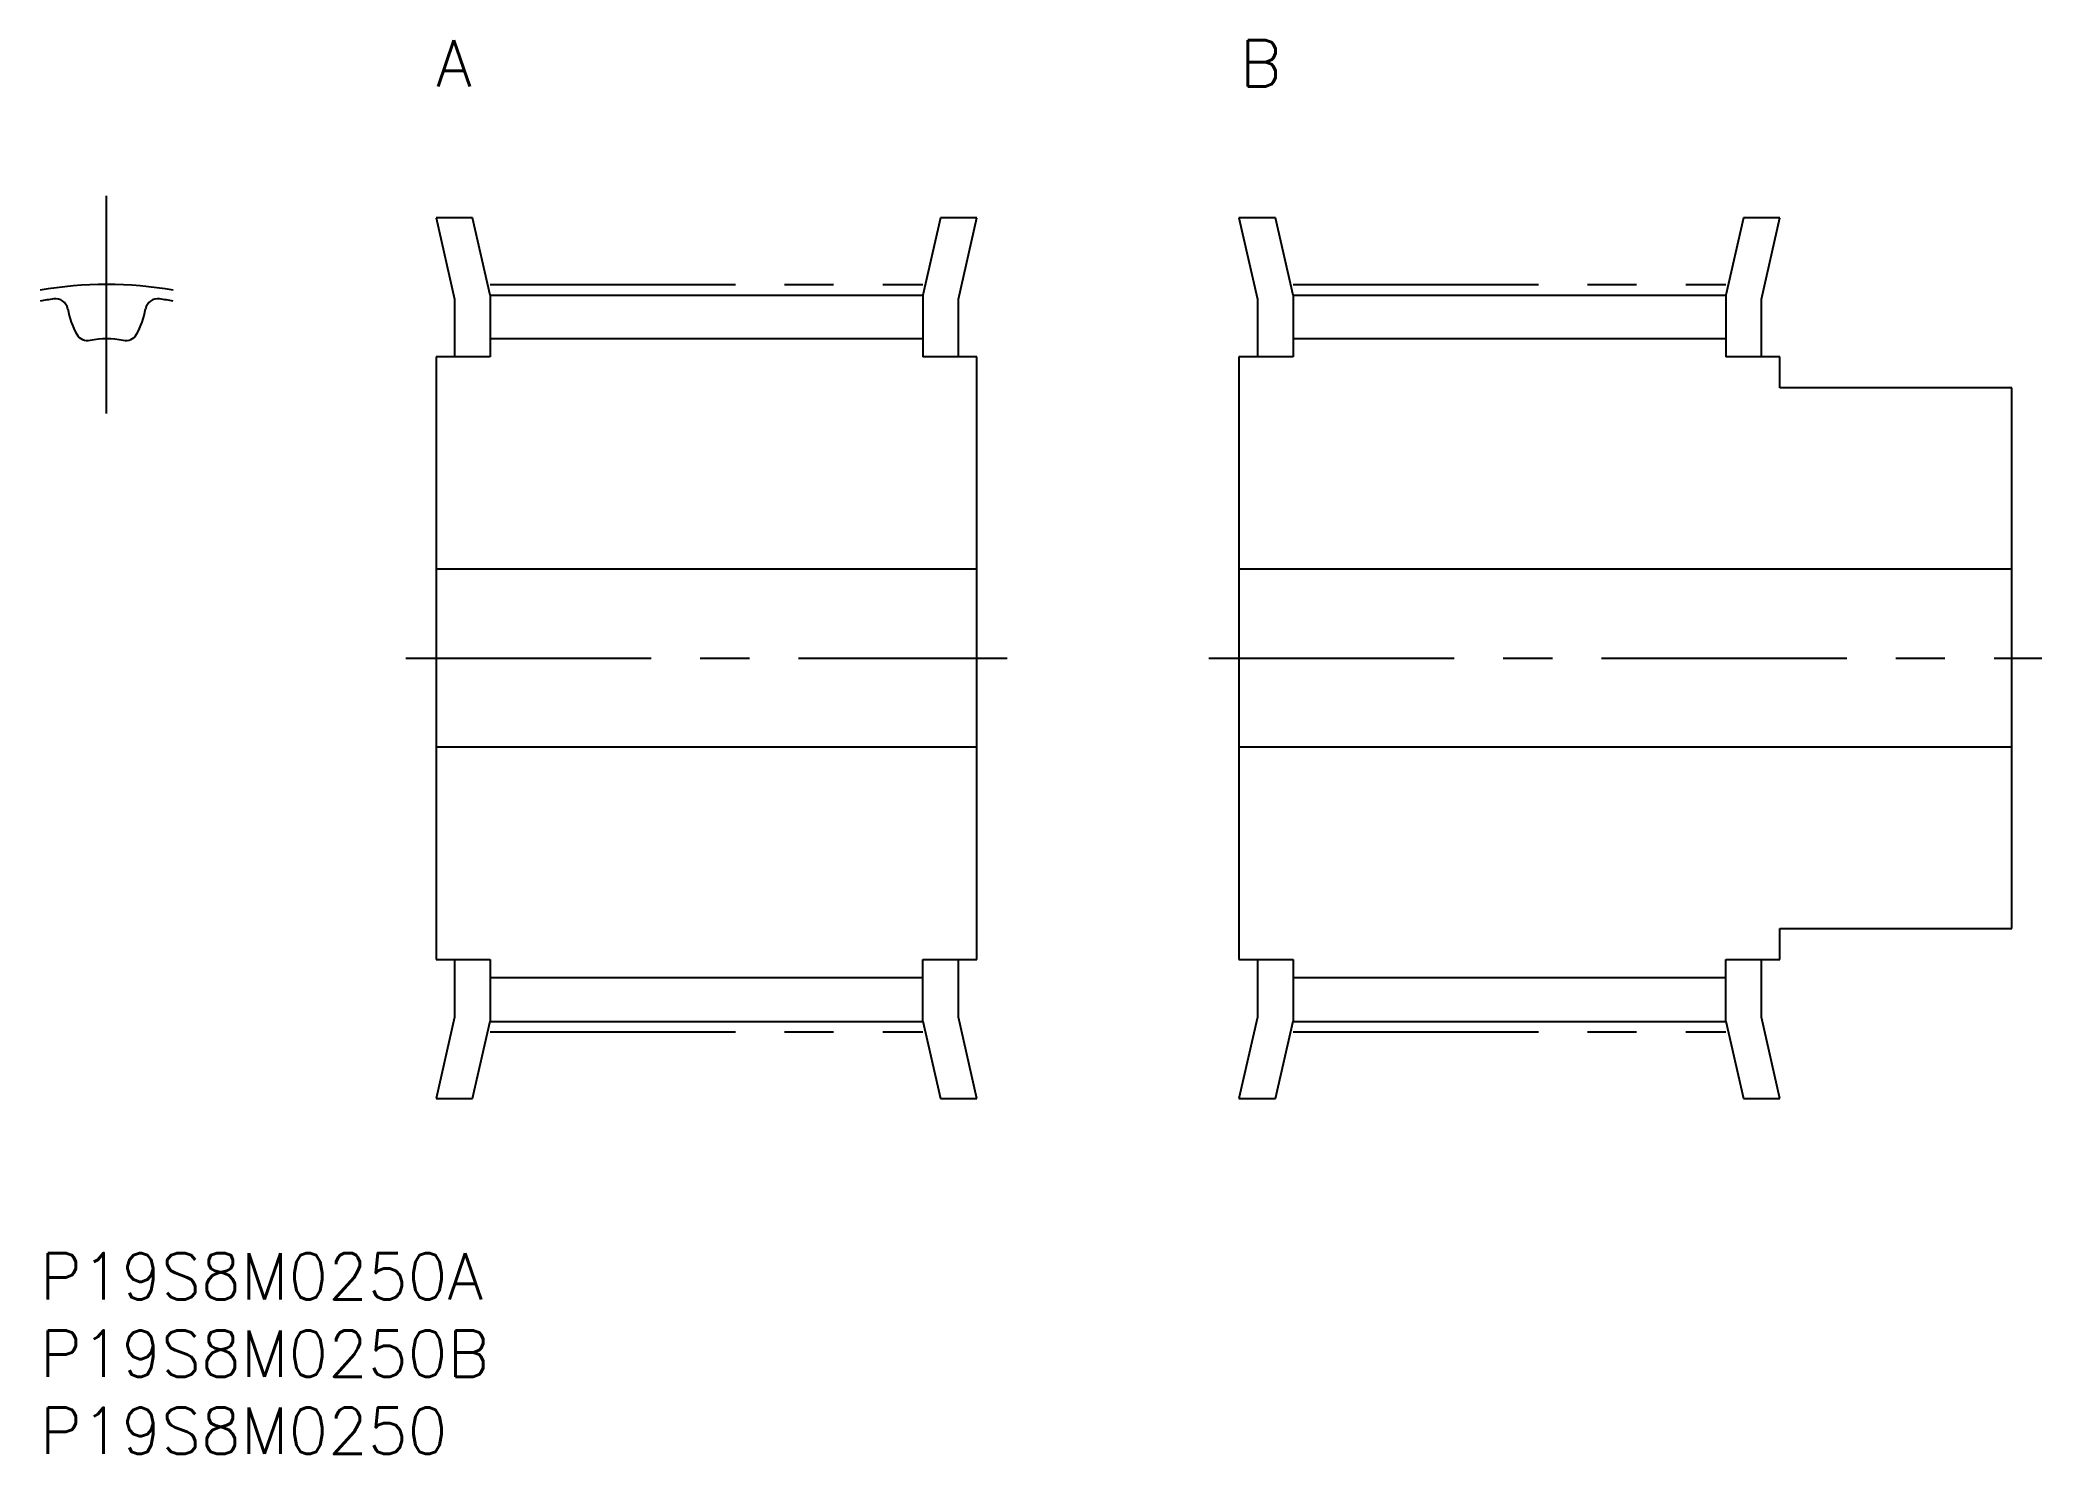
# Model space of a CAD drawing. Extents: x 0 to 130, y -13 to 78.
import ezdxf

# ---------------------------------------------------------------- set-up
doc = ezdxf.new("R2010")
doc.units = 0
doc.header["$LTSCALE"] = 0.5
doc.linetypes.add('CENTER', pattern=[50.8, 31.75, -6.35, 6.35, -6.35])
for name, color, linetype in [('MSM_CENTER', 1, 'CENTER'), ('MSM_CONTINUOUS', 7, 'CONTINUOUS'), ('MSM_PART_NUMBER', 7, 'CONTINUOUS')]:
    doc.layers.add(name, color=color, linetype=linetype)
doc.styles.get("Standard").update_dxf_attribs({"font": 'txt.shx', "height": 3, "bigfont": 'bigfont.shx'})

# ---------------------------------------------------------------- blocks, each defined once
blk = doc.blocks.new('*U31')
at = {"layer": 'MSM_PART_NUMBER'}
blk.add_text('P19S8M0250A', height=3, dxfattribs=at).set_placement((0, -3))
blk = doc.blocks.new('*U32')
at = {"layer": 'MSM_PART_NUMBER'}
blk.add_text('P19S8M0250B', height=3, dxfattribs=at).set_placement((0, -8))
blk = doc.blocks.new('*U33')
at = {"layer": 'MSM_PART_NUMBER'}
blk.add_text('A', height=3, dxfattribs=at).set_placement((25.62, 75.5))
blk = doc.blocks.new('*U34')
at = {"layer": 'MSM_PART_NUMBER'}
blk.add_text('B', height=3, dxfattribs=at).set_placement((77.62, 75.5))
blk = doc.blocks.new('*U35')
at = {"layer": 'MSM_PART_NUMBER'}
blk.add_text('P19S8M0250', height=3, dxfattribs=at).set_placement((0, -13))

msp = doc.modelspace()

# ---------------------------------------------------------------- linework, layer by layer
at = {"layer": 'MSM_CENTER'}
for p, q in [((4.31, 54.34), (4.31, 68.42)), ((29.12, 62.69), (57.12, 62.69)), ((81.07, 62.69), (109.07, 62.69)), ((23.67, 38.5), (62.57, 38.5)), ((75.62, 38.5), (129.52, 38.5)), ((29.12, 14.31), (57.12, 14.31)), ((81.07, 14.31), (109.07, 14.31))]:
    msp.add_line(p, q, dxfattribs=at)
msp.add_arc((4.31, 38.5), 24.19, 79.7346, 100.2654, dxfattribs=at)
at = {"layer": 'MSM_CONTINUOUS'}
for p, q in [((27.98, 67), (25.62, 67)), ((25.62, 67), (26.82, 61.74)), ((29.12, 62), (27.98, 67)), ((58.26, 67), (57.12, 62)), ((60.62, 67), (58.26, 67)), ((59.42, 61.74), (60.62, 67)), ((79.93, 67), (77.57, 67)), ((77.57, 67), (78.77, 61.74)), ((81.07, 62), (79.93, 67)), ((110.21, 67), (109.07, 62)), ((112.57, 67), (110.21, 67)), ((111.37, 61.74), (112.57, 67)), ((26.82, 61.74), (26.82, 58)), ((29.12, 62), (29.12, 58)), ((29.12, 62), (57.12, 62)), ((57.12, 62), (57.12, 58)), ((59.42, 58), (59.42, 61.74)), ((78.77, 61.74), (78.77, 58)), ((81.07, 62), (81.07, 58)), ((81.07, 62), (109.07, 62)), ((109.07, 62), (109.07, 58)), ((111.37, 58), (111.37, 61.74)), ((57.12, 59.17), (29.12, 59.17)), ((109.07, 59.17), (81.07, 59.17)), ((25.62, 58), (25.62, 19)), ((29.12, 58), (25.62, 58)), ((60.62, 58), (57.12, 58)), ((60.62, 19), (60.62, 58)), ((77.57, 58), (77.57, 19)), ((81.07, 58), (77.57, 58)), ((112.57, 58), (109.07, 58)), ((112.57, 56), (112.57, 58)), ((127.57, 56), (112.57, 56)), ((127.57, 21), (127.57, 56)), ((60.62, 44.25), (25.62, 44.25)), ((127.57, 44.25), (77.57, 44.25)), ((25.62, 32.75), (60.62, 32.75)), ((77.57, 32.75), (127.57, 32.75)), ((112.57, 19), (112.57, 21)), ((112.57, 21), (127.57, 21)), ((25.62, 19), (29.12, 19)), ((26.82, 19), (26.82, 15.26)), ((29.12, 19), (29.12, 14.99)), ((57.12, 14.99), (57.12, 19)), ((57.12, 19), (60.62, 19)), ((59.42, 15.26), (59.42, 19)), ((77.57, 19), (81.07, 19)), ((78.77, 19), (78.77, 15.26)), ((81.07, 19), (81.07, 14.99)), ((109.07, 14.99), (109.07, 19)), ((109.07, 19), (112.57, 19)), ((111.37, 15.26), (111.37, 19)), ((57.12, 17.82), (29.12, 17.82)), ((109.07, 17.82), (81.07, 17.82)), ((26.82, 15.26), (25.62, 10)), ((27.98, 10), (29.12, 15)), ((29.12, 14.99), (57.12, 14.99)), ((57.12, 15), (58.26, 10)), ((60.62, 10), (59.42, 15.26)), ((78.77, 15.26), (77.57, 10)), ((79.93, 10), (81.07, 15)), ((81.07, 14.99), (109.07, 14.99)), ((109.07, 15), (110.21, 10)), ((112.57, 10), (111.37, 15.26)), ((25.62, 10), (27.98, 10)), ((58.26, 10), (60.62, 10)), ((77.57, 10), (79.93, 10)), ((110.21, 10), (112.57, 10))]:
    msp.add_line(p, q, dxfattribs=at)
for centre, radius, start, end in [((4.31, 38.5), 23.5, 98.3795, 100.5679), ((1, 60.96), 0.8, 10.0048, 98.3795), ((6.91, 62), 5.2, 190.0048, 209.3753), ((1.71, 62), 5.2, 330.6247, 349.9952), ((7.62, 60.96), 0.8, 81.6205, 169.9952), ((4.31, 38.5), 23.5, 79.4321, 81.6205), ((3.08, 59.85), 0.8, 209.3753, 281.8712), ((4.31, 53.97), 5.2, 78.1288, 101.8712), ((5.55, 59.85), 0.8, 258.1288, 330.6247)]:
    msp.add_arc(centre, radius, start, end, dxfattribs=at)

# ---------------------------------------------------------------- block references
for name in ['*U33', '*U34', '*U31', '*U32', '*U35']:
    msp.add_blockref(name, (0, 0), dxfattribs=at)

doc.saveas('drawing.dxf')
